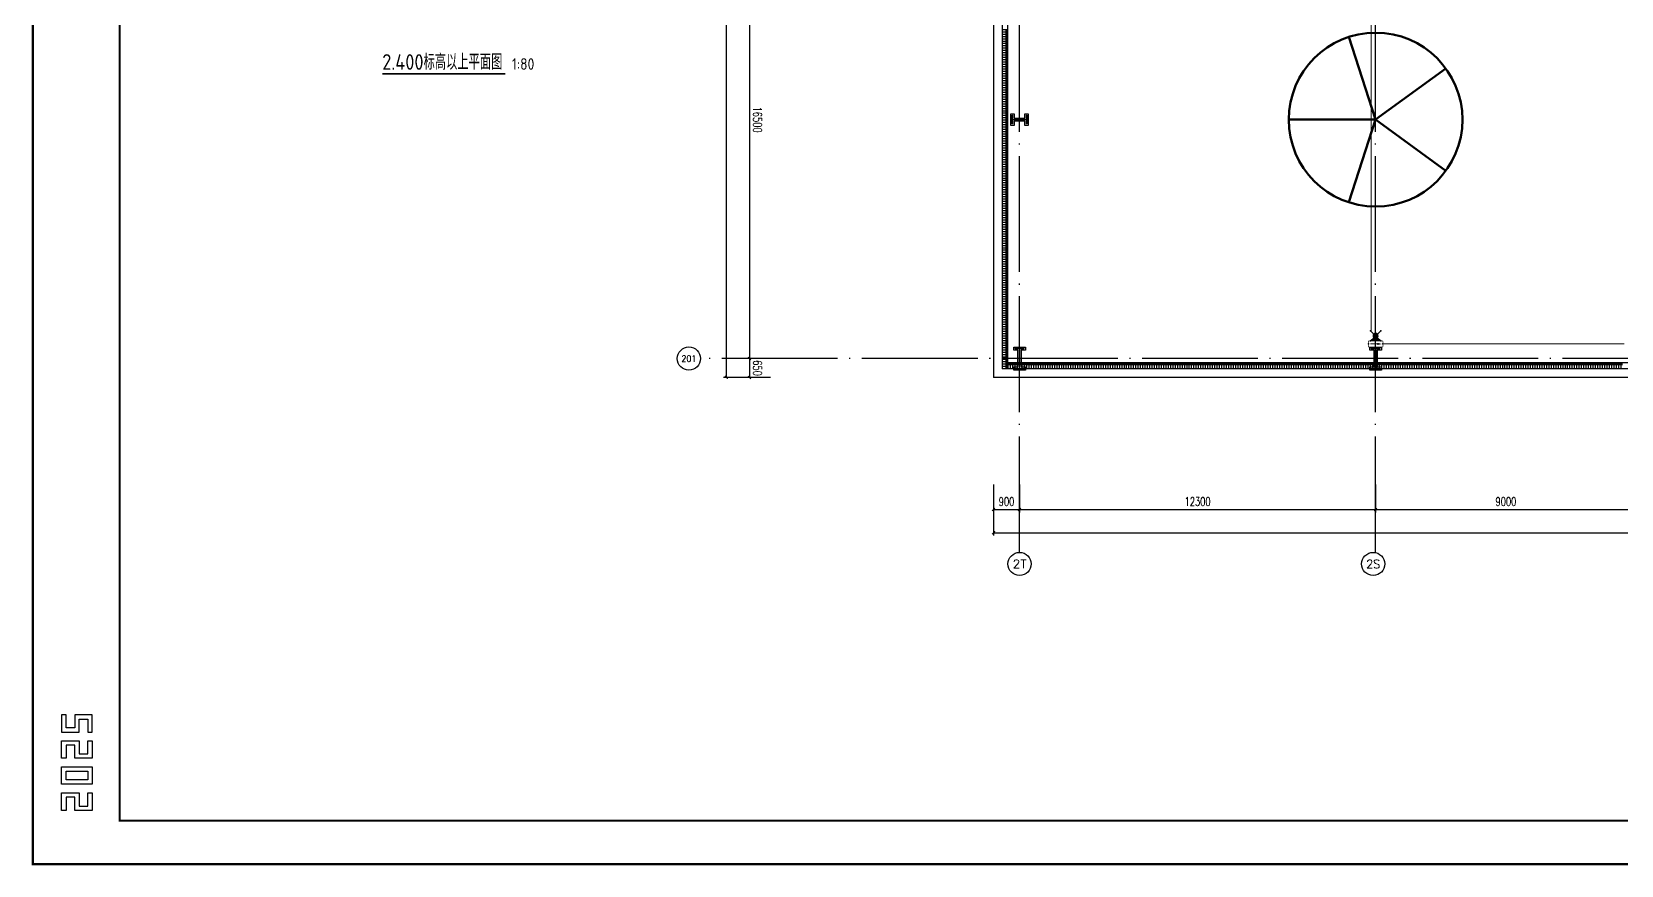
# Model space of a CAD drawing. Extents: x -1396510 to 1250330, y -1892470 to 1623980.
# Drawn here: x 211557 to 266458, y -816618 to -787848 of the extents above; entities that cross this region are included whole.
import ezdxf
from ezdxf.enums import TextEntityAlignment as Align

# ---------------------------------------------------------------- set-up
doc = ezdxf.new("R2010")
doc.units = 0
doc.header["$LTSCALE"] = 1000
doc.header["$MEASUREMENT"] = 0
doc.linetypes.add('DASH', pattern=[0.35, 0.25, -0.1])
doc.linetypes.add('DOTE', pattern=[2.42, 2, -0.2, 0.02, -0.2])
doc.layers.get('Defpoints').update_dxf_attribs({"color": 210})
for name, color, linetype in [('0-cxFrame', 155, 'Continuous'), ('99平面图例外参$0$A-HATCH-2', 251, 'Continuous'), ('A-AXIS-D', 1, 'Continuous'), ('A-AXIS-DOTE', 14, 'DOTE'), ('A-AXIS-DP', 126, 'Continuous'), ('A-HATCH-2', 251, 'Continuous'), ('A-LIN-V', 9, 'Continuous'), ('A-WINDOW', 140, 'Continuous'), ('AS-COLN', 6, 'Continuous'), ('AS-WALL', 40, 'Continuous'), ('EQUIP-应急', 3, 'Continuous'), ('EQUIP-照明', 3, 'Continuous'), ('WIRE-照明', 1, 'Continuous')]:
    doc.layers.add(name, color=color, linetype=linetype)
doc.layers.add('0-cxText', color=131, linetype='Continuous', lineweight=25)
doc.layers.add('A-云线2', color=3, linetype='Continuous', plot=False)
doc.styles.add('_TCH_AXIS', font='COMPLEX', dxfattribs={"bigfont": 'GBCBIG'})
doc.styles.add('_TCH_DIM_T3', font='SIMPLEX', dxfattribs={"width": 0.705882, "bigfont": 'GBCBIG'})
doc.styles.add('_TEL_DIM', font='SIMPLEX', dxfattribs={"width": 0.8, "height": 3.5, "bigfont": 'HZTXT'})
doc.styles.add('cx_tuming', font='simhei.ttf')
doc.styles.add('cx_tuqian1', font='')
doc.styles.get("Standard").update_dxf_attribs({"font": 'gbenor.shx', "bigfont": 'gbcbig.shx'})
doc.styles.add('黑体', font='simhei.ttf', dxfattribs={"height": 12})
doc.styles.get('cx_tuqian1').set_extended_font_data('SimSun')
doc.dimstyles.new('_TCH_ARCH&&100', dxfattribs={"dimtxt": 297.5, "dimasz": 100, "dimexe": 100, "dimexo": 100, "dimgap": 126.25, "dimtad": 1, "dimdec": 0, "dimzin": 0, "dimdsep": 46, "dimtxsty": '_TCH_DIM_T3', "dimblk": 'ARCHTICK', "dimcen": 0.09, "dimclrt": 7, "dimazin": 2, "dimtfac": 1, "dimtdec": 0, "dimtix": 1, "dimtmove": 2, "dimatfit": 3, "dimfxl": 0, "dimtolj": 1, "dimtzin": 0, "dimarcsym": 0})

# ---------------------------------------------------------------- blocks, each defined once
blk = doc.blocks.new('_ArchTick')
at = {"color": 0, "linetype": 'ByBlock', "const_width": 0.4}
blk.add_lwpolyline([(-0.5, -0.5), (0.5, 0.5)], dxfattribs=at)
blk = doc.blocks.new('*D544')
at = {"layer": 'A-AXIS-D', "color": 0, "lineweight": -2, "transparency": 16777216}
for p, q in [((-8606, -82500), (-9428, -82500)), ((-9328, -82500), (-9328, -83150)), ((-8606, -83150), (-9428, -83150))]:
    blk.add_line(p, q, dxfattribs=at)
at = {"layer": 'Defpoints', "color": 0, "transparency": 16777216}
for p in [(-8506, -82500), (-9328, -83150), (-8506, -83150)]:
    blk.add_point(p, dxfattribs=at)
at = {"layer": 'A-AXIS-D', "color": 0, "lineweight": -2, "transparency": 16777216, "xscale": 100, "yscale": 100, "zscale": 100}
for p, rotation in [((-9328, -82500), 90), ((-9328, -83150), 270)]:
    blk.add_blockref('_ArchTick', p, dxfattribs=dict(at, rotation=rotation))
at = {"layer": 'A-AXIS-D', "color": 7, "transparency": 16777216, "insert": (-9053, -82825), "char_height": 297.5, "attachment_point": 5, "rotation": 270, "style": '_TCH_DIM_T3'}
blk.add_mtext('\\A1;650', dxfattribs=at)
blk = doc.blocks.new('*D545')
at = {"layer": 'A-AXIS-D', "color": 0, "lineweight": -2, "transparency": 16777216}
for p, q in [((-8606, -66000), (-9428, -66000)), ((-9328, -66000), (-9328, -82500)), ((-8606, -82500), (-9428, -82500))]:
    blk.add_line(p, q, dxfattribs=at)
at = {"layer": 'Defpoints', "color": 0, "transparency": 16777216}
for p in [(-8506, -66000), (-9328, -82500), (-8506, -82500)]:
    blk.add_point(p, dxfattribs=at)
at = {"layer": 'A-AXIS-D', "color": 0, "lineweight": -2, "transparency": 16777216, "xscale": 100, "yscale": 100, "zscale": 100}
for p, rotation in [((-9328, -66000), 90), ((-9328, -82500), 270)]:
    blk.add_blockref('_ArchTick', p, dxfattribs=dict(at, rotation=rotation))
at = {"layer": 'A-AXIS-D', "color": 7, "transparency": 16777216, "insert": (-9053, -74250), "char_height": 297.5, "attachment_point": 5, "rotation": 270, "style": '_TCH_DIM_T3'}
blk.add_mtext('\\A1;16500', dxfattribs=at)
blk = doc.blocks.new('nt66')
at = {"layer": 'A-HATCH-2', "color": 8}
blk.add_lwpolyline([(-195840, 766870), (-195440, 766870), (-195440, 766758), (-195586, 766758), (-195586, 766182), (-195440, 766182), (-195440, 766070), (-195840, 766070), (-195840, 766182), (-195694, 766182), (-195694, 766758), (-195840, 766758)], close=True, dxfattribs=at)
at = {"layer": 'AS-COLN'}
blk.add_lwpolyline([(-195790, 766820), (-195490, 766820), (-195490, 766808), (-195636, 766808), (-195636, 766132), (-195490, 766132), (-195490, 766120), (-195790, 766120), (-195790, 766132), (-195644, 766132), (-195644, 766808), (-195790, 766808)], close=True, dxfattribs=at)
blk = doc.blocks.new('342343243')
at = {"layer": 'A-AXIS-DP', "color": 5}
blk.add_lwpolyline([(-155704, 832070), (-155404, 832070), (-155404, 832058), (-155550, 832058), (-155550, 831582), (-155404, 831582), (-155404, 831570), (-155704, 831570), (-155704, 831582), (-155558, 831582), (-155558, 832058), (-155704, 832058), (-155704, 832070)], close=True, dxfattribs=at)
at = {"layer": 'A-HATCH-2'}
blk.add_lwpolyline([(-155754, 832120), (-155354, 832120), (-155354, 832008), (-155500, 832008), (-155500, 831632), (-155354, 831632), (-155354, 831520), (-155754, 831520), (-155754, 831632), (-155608, 831632), (-155608, 832008), (-155754, 832008)], close=True, dxfattribs=at)
blk = doc.blocks.new('33333')
for p in [(-89514, -126400), (-77214, -126400)]:
    blk.add_blockref('nt66', p)
at = {"layer": 'A-AXIS-DP', "rotation": 270}
blk.add_blockref('342343243', (-1116974, 492766), dxfattribs=at)
blk = doc.blocks.new('w4324324')
at = {"layer": 'A-HATCH-2', "color": 0, "lineweight": 60}
for q in [(-1694760, 686605), (-1697614, 684532), (-1691907, 684532), (-1696524, 681178), (-1692997, 681178)]:
    blk.add_line((-1694760, 683605), q, dxfattribs=at)
blk.add_circle((-1694760, 683605), 3000, dxfattribs=at)
blk = doc.blocks.new('ner546')
at = {"layer": 'A-LIN-V', "color": 8}
blk.add_blockref('w4324324', (565280, 70256), dxfattribs=at)
blk = doc.blocks.new('*D5746')
at = {"layer": 'A-AXIS-D', "color": 0, "lineweight": -2, "transparency": 16777216}
for p, q in [((-900, -86850), (-900, -87810)), ((0, -86850), (0, -87810)), ((-900, -87710), (0, -87710))]:
    blk.add_line(p, q, dxfattribs=at)
at = {"layer": 'Defpoints', "color": 0, "transparency": 16777216}
for p in [(-900, -86750), (0, -86750), (0, -87710)]:
    blk.add_point(p, dxfattribs=at)
at = {"layer": 'A-AXIS-D', "color": 0, "lineweight": -2, "transparency": 16777216, "xscale": 100, "yscale": 100, "zscale": 100, "rotation": 180}
blk.add_blockref('_ArchTick', (-900, -87710), dxfattribs=at)
at = {"layer": 'A-AXIS-D', "color": 0, "lineweight": -2, "transparency": 16777216, "xscale": 100, "yscale": 100, "zscale": 100}
blk.add_blockref('_ArchTick', (0, -87710), dxfattribs=at)
at = {"layer": 'A-AXIS-D', "color": 7, "transparency": 16777216, "insert": (-450, -87435), "char_height": 297.5, "attachment_point": 5, "style": '_TCH_DIM_T3'}
blk.add_mtext('\\A1;900', dxfattribs=at)
blk = doc.blocks.new('*D5747')
at = {"layer": 'A-AXIS-D', "color": 0, "lineweight": -2, "transparency": 16777216}
for p, q in [((0, -86850), (0, -87810)), ((12300, -86850), (12300, -87810)), ((0, -87710), (12300, -87710))]:
    blk.add_line(p, q, dxfattribs=at)
at = {"layer": 'Defpoints', "color": 0, "transparency": 16777216}
for p in [(0, -86750), (12300, -86750), (12300, -87710)]:
    blk.add_point(p, dxfattribs=at)
at = {"layer": 'A-AXIS-D', "color": 0, "lineweight": -2, "transparency": 16777216, "xscale": 100, "yscale": 100, "zscale": 100, "rotation": 180}
blk.add_blockref('_ArchTick', (0, -87710), dxfattribs=at)
at = {"layer": 'A-AXIS-D', "color": 0, "lineweight": -2, "transparency": 16777216, "xscale": 100, "yscale": 100, "zscale": 100}
blk.add_blockref('_ArchTick', (12300, -87710), dxfattribs=at)
at = {"layer": 'A-AXIS-D', "color": 7, "transparency": 16777216, "insert": (6150, -87435), "char_height": 297.5, "attachment_point": 5, "style": '_TCH_DIM_T3'}
blk.add_mtext('\\A1;12300', dxfattribs=at)
blk = doc.blocks.new('*D5748')
at = {"layer": 'A-AXIS-D', "color": 0, "lineweight": -2, "transparency": 16777216}
for p, q in [((12300, -86850), (12300, -87810)), ((21300, -86850), (21300, -87810)), ((12300, -87710), (21300, -87710))]:
    blk.add_line(p, q, dxfattribs=at)
at = {"layer": 'Defpoints', "color": 0, "transparency": 16777216}
for p in [(12300, -86750), (21300, -86750), (21300, -87710)]:
    blk.add_point(p, dxfattribs=at)
at = {"layer": 'A-AXIS-D', "color": 0, "lineweight": -2, "transparency": 16777216, "xscale": 100, "yscale": 100, "zscale": 100, "rotation": 180}
blk.add_blockref('_ArchTick', (12300, -87710), dxfattribs=at)
at = {"layer": 'A-AXIS-D', "color": 0, "lineweight": -2, "transparency": 16777216, "xscale": 100, "yscale": 100, "zscale": 100}
blk.add_blockref('_ArchTick', (21300, -87710), dxfattribs=at)
at = {"layer": 'A-AXIS-D', "color": 7, "transparency": 16777216, "insert": (16800, -87435), "char_height": 297.5, "attachment_point": 5, "style": '_TCH_DIM_T3'}
blk.add_mtext('\\A1;9000', dxfattribs=at)
blk = doc.blocks.new('*D5765')
at = {"layer": 'A-AXIS-D', "color": 0, "lineweight": -2, "transparency": 16777216}
for p, q in [((-900, -86950), (-900, -88610)), ((157100, -86950), (157100, -88610)), ((-900, -88510), (157100, -88510))]:
    blk.add_line(p, q, dxfattribs=at)
at = {"layer": 'Defpoints', "color": 0, "transparency": 16777216}
for p in [(-900, -86850), (157100, -86850), (157100, -88510)]:
    blk.add_point(p, dxfattribs=at)
at = {"layer": 'A-AXIS-D', "color": 0, "lineweight": -2, "transparency": 16777216, "xscale": 100, "yscale": 100, "zscale": 100, "rotation": 180}
blk.add_blockref('_ArchTick', (-900, -88510), dxfattribs=at)
at = {"layer": 'A-AXIS-D', "color": 0, "lineweight": -2, "transparency": 16777216, "xscale": 100, "yscale": 100, "zscale": 100}
blk.add_blockref('_ArchTick', (157100, -88510), dxfattribs=at)
at = {"layer": 'A-AXIS-D', "color": 7, "transparency": 16777216, "insert": (78100, -88235), "char_height": 297.5, "attachment_point": 5, "style": '_TCH_DIM_T3'}
blk.add_mtext('\\A1;158000', dxfattribs=at)
blk = doc.blocks.new('*D5787')
at = {"layer": 'A-AXIS-D', "color": 0, "lineweight": -2, "transparency": 16777216}
for p, q in [((-8706, 650), (-10228, 650)), ((-10128, 650), (-10128, -83150)), ((-8706, -83150), (-10228, -83150))]:
    blk.add_line(p, q, dxfattribs=at)
at = {"layer": 'Defpoints', "color": 0, "transparency": 16777216}
for p in [(-8606, 650), (-10128, -83150), (-8606, -83150)]:
    blk.add_point(p, dxfattribs=at)
at = {"layer": 'A-AXIS-D', "color": 0, "lineweight": -2, "transparency": 16777216, "xscale": 100, "yscale": 100, "zscale": 100}
for p, rotation in [((-10128, 650), 90), ((-10128, -83150), 270)]:
    blk.add_blockref('_ArchTick', p, dxfattribs=dict(at, rotation=rotation))
at = {"layer": 'A-AXIS-D', "color": 7, "transparency": 16777216, "insert": (-9853, -41250), "char_height": 297.5, "attachment_point": 5, "rotation": 270, "style": '_TCH_DIM_T3'}
blk.add_mtext('\\A1;83800', dxfattribs=at)
blk = doc.blocks.new('99平面图例外参$0$$LinePat$填挖边坡')
at = {"color": 0}
for p, q in [((0, 0), (0, -1500)), ((300, 0), (300, -600))]:
    blk.add_line(p, q, dxfattribs=at)
at = {"layer": 'Defpoints', "color": 0}
blk.add_point((600, 0), dxfattribs=at)
blk = doc.blocks.new('$equip_U$00000208(EQ-138-沈勤辉)')
blk.add_hatch(color=256).paths.add_polyline_path([(0.21, 0.37), (0.5, 0.3), (0.21, 0.23)])
at = {"color": 7, "lineweight": 0}
blk.add_line((-0.5, 0.3), (0.21, 0.3), dxfattribs=at)
at = {"lineweight": 0, "const_width": 0.0571}
blk.add_lwpolyline([(-0.66, 0), (0.66, 0, 0.414214), (0.72, 0.06), (0.72, 0.54, 0.414213), (0.66, 0.6), (-0.66, 0.6, 0.414214), (-0.72, 0.54, 0), (-0.72, 0.06, 0.414245), (-0.66, 0, 18481.445439)], format="xyb", dxfattribs=at)
blk.add_lwpolyline([(0.21, 0.37), (0.5, 0.3), (0.21, 0.23), (0.21, 0.37)], dxfattribs=at)
for p in [(-0.72, 0.3), (0, 0.6), (0, 0), (0.72, 0.3)]:
    blk.add_point(p)
at = {"color": 7, "style": '_TEL_DIM', "flags": 1}
for tag in ['A', 'REMARK']:
    blk.add_attdef(tag, text='', height=0.00002, dxfattribs=at).set_placement((0, 0), align=Align.MIDDLE_CENTER)
blk = doc.blocks.new('$equip$00003158')
h = blk.add_hatch(color=256)
h.dxf.hatch_style = 1
h.paths.add_polyline_path([(0, 0.25, -0.198912), (-0.18, 0.32), (-0.5, 0), (0.5, 0), (0.18, 0.32, -0.198912)])
blk.add_hatch(color=256).paths.add_polyline_path([(0, 0.75, 1), (0, 0.25, 1)])
for p, q in [((-0.5, 1), (-0.18, 0.68)), ((-0.5, 0), (-0.18, 0.32)), ((-0.5, 0), (0.5, 0)), ((0.18, 0.68), (0.5, 1)), ((0.18, 0.32), (0.5, 0))]:
    blk.add_line(p, q)
blk.add_circle((0, 0.5), 0.25)
for p in [(-0.5, 1), (-0.5, 0), (0, 0), (0.5, 1), (0.5, 0)]:
    blk.add_point(p)
at = {"color": 7, "style": '_TEL_DIM', "flags": 1}
for tag in ['A', 'REMARK']:
    blk.add_attdef(tag, text='', height=0.00002, dxfattribs=at).set_placement((0, 0), align=Align.MIDDLE_CENTER)
blk = doc.blocks.new('TK22.A0+1 L(Dragon)')
at = {"layer": '0-cxFrame', "color": 7, "const_width": 0.5}
blk.add_lwpolyline([(0, 0), (-1485, 0), (-1485, 841), (0, 841)], close=True, dxfattribs=at)
at = {"layer": '0-cxFrame', "const_width": 0.5}
blk.add_lwpolyline([(-80, 10), (-1465, 10), (-1465, 831), (-80, 831)], close=True, dxfattribs=at)
at = {"layer": 'Defpoints', "color": 2}
for points in [[(-1477.37, 34.37), (-1478.37, 34.37), (-1478.37, 30.37), (-1474.37, 30.37), (-1474.37, 33.37), (-1472.37, 33.37), (-1472.37, 30.37), (-1471.37, 30.37), (-1471.37, 34.37), (-1475.37, 34.37), (-1475.37, 31.37), (-1477.37, 31.37), (-1477.37, 34.37)], [(-1477.37, 24.37), (-1478.37, 24.37), (-1478.37, 28.37), (-1474.37, 28.37), (-1474.37, 25.37), (-1472.37, 25.37), (-1472.37, 28.37), (-1471.37, 28.37), (-1471.37, 24.37), (-1475.37, 24.37), (-1475.37, 27.37), (-1477.37, 27.37), (-1477.37, 24.37)], [(-1477.37, 12.37), (-1478.37, 12.37), (-1478.37, 16.37), (-1474.37, 16.37), (-1474.37, 13.37), (-1472.37, 13.37), (-1472.37, 16.37), (-1471.37, 16.37), (-1471.37, 12.37), (-1475.37, 12.37), (-1475.37, 15.37), (-1477.37, 15.37), (-1477.37, 12.37)]]:
    blk.add_lwpolyline(points, dxfattribs=at)
for points in [[(-1478.37, 18.37), (-1478.37, 22.37), (-1471.37, 22.37), (-1471.37, 18.37)], [(-1477.37, 19.37), (-1477.37, 21.37), (-1472.37, 21.37), (-1472.37, 19.37)]]:
    blk.add_lwpolyline(points, close=True, dxfattribs=at)
at = {"style": '黑体', "flags": 4}
blk.add_attdef('图幅', text='', height=3.3, dxfattribs=at).set_placement((-40, 3), align=Align.RIGHT)
at = {"layer": '0-cxText', "flags": 4}
for tag, height, style, p in [('建设单位', 3.5, 'cx_tuming', (-45, 240)), ('项目名称', 3.5, 'cx_tuming', (-45, 210)), ('子项名称', 3.5, 'cx_tuming', (-45, 180)), ('工程编号', 3.3, 'cx_tuqian1', (-35, 165)), ('图名1', 3.5, 'cx_tuming', (-45, 87)), ('图名2', 3.5, 'cx_tuming', (-45, 79)), ('图名3', 3.5, 'cx_tuming', (-45, 71)), ('出图日期', 3.3, 'cx_tuqian1', (-39, 60)), ('专业', 3.3, 'cx_tuqian1', (-55, 52)), ('图号', 3.3, 'cx_tuqian1', (-55, 44)), ('版次', 3.3, 'cx_tuqian1', (-20, 44))]:
    blk.add_attdef(tag, text='', height=height, dxfattribs=dict(at, style=style)).set_placement(p, align=Align.MIDDLE)
at = {"layer": 'Defpoints', "color": 6, "flags": 4}
for tag, height, style, p in [('tufu', 3.3, '黑体', (-12, 12)), ('dwfname', 4, 'cx_tuqian1', (-80, 3))]:
    blk.add_attdef(tag, text='', height=height, dxfattribs=dict(at, style=style)).set_placement(p, align=Align.RIGHT)
blk = doc.blocks.new('世赫2#厂房一层0821')
at = {"layer": 'A-AXIS-D'}
for centre in [(-11421.2, -82498.9), (0, -89588.9), (12215.1, -89588.9)]:
    blk.add_circle(centre, 400, dxfattribs=at)
at = {"layer": 'A-AXIS-DOTE', "color": 8, "ltscale": 2}
for p, q in [((0, -89188.9), (0, 6400)), ((12300, -89188.9), (12300, 6300)), ((163114.2, -82500), (-11095.8, -82500))]:
    blk.add_line(p, q, dxfattribs=at)
at = {"layer": 'A-AXIS-DP', "const_width": 56}
blk.add_lwpolyline([(-22012.8, -72665.8), (-17756.4, -72665.8)], dxfattribs=at)
at = {"layer": 'A-LIN-V'}
for p, q in [((-400, -82650), (-400, -65615.8)), ((21246, -82650), (-400, -82650))]:
    blk.add_line(p, q, dxfattribs=at)
at = {"layer": 'AS-WALL'}
for p, q in [((-900, -68000), (-900, -83150)), ((-600, -68000), (-600, -82850)), ((23300, -82850), (-600, -82850)), ((23300, -83150), (-900, -83150))]:
    blk.add_line(p, q, dxfattribs=at)
at = {"layer": '99平面图例外参$0$A-HATCH-2', "color": 203, "yscale": 0.1333333333333333, "zscale": 0.1333333333333333}
for p, xscale, rotation in [((-400, -71146.8), 0.1335983163058314, 270.0000000008098), ((-400, -71226.9), 0.1335983163058314, 270.0000000008098), ((-400, -71307.1), 0.1335983163058314, 270.0000000008098), ((-400, -71387.3), 0.1335983163058314, 270.0000000008098), ((-400, -71467.4), 0.1335983163058314, 270.0000000008098), ((-400, -71547.6), 0.1335983163058314, 270.0000000008098), ((-400, -71627.7), 0.1335983163058314, 270.0000000008098), ((-400, -71707.9), 0.1335983163058314, 270.0000000008098), ((-400, -71788.1), 0.1335983163058314, 270.0000000008098), ((-400, -71868.2), 0.1335983163058314, 270.0000000008098), ((-400, -71948.4), 0.1335983163058314, 270.0000000008098), ((-400, -72028.5), 0.1335983163058314, 270.0000000008098), ((-400, -72108.7), 0.1335983163058314, 270.0000000008098), ((-400, -72188.9), 0.1335983163058314, 270.0000000008098), ((-400, -72269), 0.1335983163058314, 270.0000000008098), ((-400, -72349.2), 0.1335983163058314, 270.0000000008098), ((-400, -72429.3), 0.1335983163058314, 270.0000000008098), ((-400, -72509.5), 0.1335983163058314, 270.0000000008098), ((-400, -72589.6), 0.1335983163058314, 270.0000000008098), ((-400, -72669.8), 0.1335983163058314, 270.0000000008098), ((-400, -72750), 0.1335983163058314, 270.0000000008098), ((-400, -72830.1), 0.1335983163058314, 270.0000000008098), ((-400, -72910.3), 0.1335983163058314, 270.0000000008098), ((-400, -72990.4), 0.1335983163058314, 270.0000000008098), ((-400, -73070.6), 0.1335983163058314, 270.0000000008098), ((-400, -73150.8), 0.1335983163058314, 270.0000000008098), ((-400, -73230.9), 0.1335983163058314, 270.0000000008098), ((-400, -73311.1), 0.1335983163058314, 270.0000000008098), ((-400, -73391.2), 0.1335983163058314, 270.0000000008098), ((-400, -73471.4), 0.1335983163058314, 270.0000000008098), ((-400, -73551.6), 0.1335983163058314, 270.0000000008098), ((-400, -73631.7), 0.1335983163058314, 270.0000000008098), ((-400, -73711.9), 0.1335983163058314, 270.0000000008098), ((-400, -73792), 0.1335983163058314, 270.0000000008098), ((-400, -73872.2), 0.1335983163058314, 270.0000000008098), ((-400, -73952.4), 0.1335983163058314, 270.0000000008098), ((-400, -74032.5), 0.1335983163058314, 270.0000000008098), ((-400, -74112.7), 0.1335983163058314, 270.0000000008098), ((-400, -74192.8), 0.1335983163058314, 270.0000000008098), ((-400, -74273), 0.1335983163058314, 270.0000000008098), ((-400, -74353.1), 0.1335983163058314, 270.0000000008098), ((-400, -74433.3), 0.1335983163058314, 270.0000000008098), ((-400, -74513.5), 0.1335983163058314, 270.0000000008098), ((-400, -74593.6), 0.1335983163058314, 270.0000000008098), ((-400, -74673.8), 0.1335983163058314, 270.0000000008098), ((-400, -74753.9), 0.1335983163058314, 270.0000000008098), ((-400, -74834.1), 0.1335983163058314, 270.0000000008098), ((-400, -74914.3), 0.1335983163058314, 270.0000000008098), ((-400, -74994.4), 0.1335983163058314, 270.0000000008098), ((-400, -75074.6), 0.1335983163058314, 270.0000000008098), ((-400, -75154.7), 0.1335983163058314, 270.0000000008098), ((-400, -75234.9), 0.1335983163058314, 270.0000000008098), ((-400, -75315.1), 0.1335983163058314, 270.0000000008098), ((-400, -75395.2), 0.1335983163058314, 270.0000000008098), ((-400, -75475.4), 0.1335983163058314, 270.0000000008098), ((-400, -75555.5), 0.1335983163058314, 270.0000000008098), ((-400, -75635.7), 0.1335983163058314, 270.0000000008098), ((-400, -75715.8), 0.1335983163058314, 270.0000000008098), ((-400, -75796), 0.1335983163058314, 270.0000000008098), ((-400, -75876.2), 0.1335983163058314, 270.0000000008098), ((-400, -75956.3), 0.1335983163058314, 270.0000000008098), ((-400, -76036.5), 0.1335983163058314, 270.0000000008098), ((-400, -76116.6), 0.1335983163058314, 270.0000000008098), ((-400, -76196.8), 0.1335983163058314, 270.0000000008098), ((-400, -76277), 0.1335983163058314, 270.0000000008098), ((-400, -76357.1), 0.1335983163058314, 270.0000000008098), ((-400, -76437.3), 0.1335983163058314, 270.0000000008098), ((-400, -76517.4), 0.1335983163058314, 270.0000000008098), ((-400, -76597.6), 0.1335983163058314, 270.0000000008098), ((-400, -76677.8), 0.1335983163058314, 270.0000000008098), ((-400, -76757.9), 0.1335983163058314, 270.0000000008098), ((-400, -76838.1), 0.1335983163058314, 270.0000000008098), ((-400, -76918.2), 0.1335983163058314, 270.0000000008098), ((-400, -76998.4), 0.1335983163058314, 270.0000000008098), ((-400, -77078.6), 0.1335983163058314, 270.0000000008098), ((-400, -77158.7), 0.1335983163058314, 270.0000000008098), ((-400, -77238.9), 0.1335983163058314, 270.0000000008098), ((-400, -77319), 0.1335983163058314, 270.0000000008098), ((-400, -77399.2), 0.1335983163058314, 270.0000000008098), ((-400, -77479.3), 0.1335983163058314, 270.0000000008098), ((-400, -77559.5), 0.1335983163058314, 270.0000000008098), ((-400, -77639.7), 0.1335983163058314, 270.0000000008098), ((-400, -77719.8), 0.1335983163058314, 270.0000000008098), ((-400, -77800), 0.1335983163058314, 270.0000000008098), ((-400, -77880.1), 0.1335983163058314, 270.0000000008098), ((-400, -77960.3), 0.1335983163058314, 270.0000000008098), ((-400, -78040.5), 0.1335983163058314, 270.0000000008098), ((-400, -78120.6), 0.1335983163058314, 270.0000000008098), ((-400, -78200.8), 0.1335983163058314, 270.0000000008098), ((-400, -78280.9), 0.1335983163058314, 270.0000000008098), ((-400, -78361.1), 0.1335983163058314, 270.0000000008098), ((-400, -78441.3), 0.1335983163058314, 270.0000000008098), ((-400, -78521.4), 0.1335983163058314, 270.0000000008098), ((-400, -78601.6), 0.1335983163058314, 270.0000000008098), ((-400, -78681.7), 0.1335983163058314, 270.0000000008098), ((-400, -78761.9), 0.1335983163058314, 270.0000000008098), ((-400, -78842.1), 0.1335983163058314, 270.0000000008098), ((-400, -78922.2), 0.1335983163058314, 270.0000000008098), ((-400, -79002.4), 0.1335983163058314, 270.0000000008098), ((-400, -79082.5), 0.1335983163058314, 270.0000000008098), ((-400, -79162.7), 0.1335983163058314, 270.0000000008098), ((-400, -79242.8), 0.1335983163058314, 270.0000000008098), ((-400, -79323), 0.1335983163058314, 270.0000000008098), ((-400, -79403.2), 0.1335983163058314, 270.0000000008098), ((-400, -79483.3), 0.1335983163058314, 270.0000000008098), ((-400, -79563.5), 0.1335983163058314, 270.0000000008098), ((-400, -79643.6), 0.1335983163058314, 270.0000000008098), ((-400, -79723.8), 0.1335983163058314, 270.0000000008098), ((-400, -79804), 0.1335983163058314, 270.0000000008098), ((-400, -79884.1), 0.1335983163058314, 270.0000000008098), ((-400, -79964.3), 0.1335983163058314, 270.0000000008098), ((-400, -80044.4), 0.1335983163058314, 270.0000000008098), ((-400, -80124.6), 0.1335983163058314, 270.0000000008098), ((-400, -80204.8), 0.1335983163058314, 270.0000000008098), ((-400, -80284.9), 0.1335983163058314, 270.0000000008098), ((-400, -80365.1), 0.1335983163058314, 270.0000000008098), ((-400, -80445.2), 0.1335983163058314, 270.0000000008098), ((-400, -80525.4), 0.1335983163058314, 270.0000000008098), ((-400, -80605.5), 0.1335983163058314, 270.0000000008098), ((-400, -80685.7), 0.1335983163058314, 270.0000000008098), ((-400, -80765.9), 0.1335983163058314, 270.0000000008098), ((-400, -80846), 0.1335983163058314, 270.0000000008098), ((-400, -80926.2), 0.1335983163058314, 270.0000000008098), ((-400, -81006.3), 0.1335983163058314, 270.0000000008098), ((-400, -81086.5), 0.1335983163058314, 270.0000000008098), ((-400, -81166.7), 0.1335983163058314, 270.0000000008098), ((-400, -81246.8), 0.1335983163058314, 270.0000000008098), ((-400, -81327), 0.1335983163058314, 270.0000000008098), ((-400, -81407.1), 0.1335983163058314, 270.0000000008098), ((-400, -81487.3), 0.1335983163058314, 270.0000000008098), ((-400, -81567.5), 0.1335983163058314, 270.0000000008098), ((-400, -81647.6), 0.1335983163058314, 270.0000000008098), ((-400, -81727.8), 0.1335983163058314, 270.0000000008098), ((-400, -81807.9), 0.1335983163058314, 270.0000000008098), ((-400, -81888.1), 0.1335983163058314, 270.0000000008098), ((-400, -81968.3), 0.1335983163058314, 270.0000000008098), ((-400, -82048.4), 0.1335983163058314, 270.0000000008098), ((-400, -82128.6), 0.1335983163058314, 270.0000000008098), ((-400, -82208.7), 0.1335983163058314, 270.0000000008098), ((-400, -82288.9), 0.1335983163058314, 270.0000000008098), ((-400, -82369), 0.1335983163058314, 270.0000000008098), ((-400, -82449.2), 0.1335983163058314, 270.0000000008098), ((-400, -82529.4), 0.1335983163058314, 270.0000000008098), ((-400, -82609.5), 0.1335983163058314, 270.0000000008098), ((-400, -82689.7), 0.1335983163058314, 270.0000000008098), ((-400, -82769.8), 0.1335983163058314, 270.0000000008098), ((-400, -82650), 0.1336172830128488, 8.843761484292967e-11), ((-319.8, -82650), 0.1336172830128488, 8.843761484292967e-11), ((-239.7, -82650), 0.1336172830128488, 8.843761484292967e-11), ((-159.5, -82650), 0.1336172830128488, 8.843761484292967e-11), ((-79.3, -82650), 0.1336172830128488, 8.843761484292967e-11), ((0.9, -82650), 0.1336172830128488, 8.843761484292967e-11), ((81, -82650), 0.1336172830128488, 8.843761484292967e-11), ((161.2, -82650), 0.1336172830128488, 8.843761484292967e-11), ((241.4, -82650), 0.1336172830128488, 8.843761484292967e-11), ((321.5, -82650), 0.1336172830128488, 8.843761484292967e-11), ((401.7, -82650), 0.1336172830128488, 8.843761484292967e-11), ((481.9, -82650), 0.1336172830128488, 8.843761484292967e-11), ((562, -82650), 0.1336172830128488, 8.843761484292967e-11), ((642.2, -82650), 0.1336172830128488, 8.843761484292967e-11), ((722.4, -82650), 0.1336172830128488, 8.843761484292967e-11), ((802.6, -82650), 0.1336172830128488, 8.843761484292967e-11), ((882.7, -82650), 0.1336172830128488, 8.843761484292967e-11), ((962.9, -82650), 0.1336172830128488, 8.843761484292967e-11), ((1043.1, -82650), 0.1336172830128488, 8.843761484292967e-11), ((1123.2, -82650), 0.1336172830128488, 8.843761484292967e-11), ((1203.4, -82650), 0.1336172830128488, 8.843761484292967e-11), ((1283.6, -82650), 0.1336172830128488, 8.843761484292967e-11), ((1363.7, -82650), 0.1336172830128488, 8.843761484292967e-11), ((1443.9, -82650), 0.1336172830128488, 8.843761484292967e-11), ((1524.1, -82650), 0.1336172830128488, 8.843761484292967e-11), ((1604.3, -82650), 0.1336172830128488, 8.843761484292967e-11), ((1684.4, -82650), 0.1336172830128488, 8.843761484292967e-11), ((1764.6, -82650), 0.1336172830128488, 8.843761484292967e-11), ((1844.8, -82650), 0.1336172830128488, 8.843761484292967e-11), ((1924.9, -82650), 0.1336172830128488, 8.843761484292967e-11), ((2005.1, -82650), 0.1336172830128488, 8.843761484292967e-11), ((2085.3, -82650), 0.1336172830128488, 8.843761484292967e-11), ((2165.5, -82650), 0.1336172830128488, 8.843761484292967e-11), ((2245.6, -82650), 0.1336172830128488, 8.843761484292967e-11), ((2325.8, -82650), 0.1336172830128488, 8.843761484292967e-11), ((2406, -82650), 0.1336172830128488, 8.843761484292967e-11), ((2486.1, -82650), 0.1336172830128488, 8.843761484292967e-11), ((2566.3, -82650), 0.1336172830128488, 8.843761484292967e-11), ((2646.5, -82650), 0.1336172830128488, 8.843761484292967e-11), ((2726.6, -82650), 0.1336172830128488, 8.843761484292967e-11), ((2806.8, -82650), 0.1336172830128488, 8.843761484292967e-11), ((2887, -82650), 0.1336172830128488, 8.843761484292967e-11), ((2967.2, -82650), 0.1336172830128488, 8.843761484292967e-11), ((3047.3, -82650), 0.1336172830128488, 8.843761484292967e-11), ((3127.5, -82650), 0.1336172830128488, 8.843761484292967e-11), ((3207.7, -82650), 0.1336172830128488, 8.843761484292967e-11), ((3287.8, -82650), 0.1336172830128488, 8.843761484292967e-11), ((3368, -82650), 0.1336172830128488, 8.843761484292967e-11), ((3448.2, -82650), 0.1336172830128488, 8.843761484292967e-11), ((3528.3, -82650), 0.1336172830128488, 8.843761484292967e-11), ((3608.5, -82650), 0.1336172830128488, 8.843761484292967e-11), ((3688.7, -82650), 0.1336172830128488, 8.843761484292967e-11), ((3768.9, -82650), 0.1336172830128488, 8.843761484292967e-11), ((3849, -82650), 0.1336172830128488, 8.843761484292967e-11), ((3929.2, -82650), 0.1336172830128488, 8.843761484292967e-11), ((4009.4, -82650), 0.1336172830128488, 8.843761484292967e-11), ((4089.5, -82650), 0.1336172830128488, 8.843761484292967e-11), ((4169.7, -82650), 0.1336172830128488, 8.843761484292967e-11), ((4249.9, -82650), 0.1336172830128488, 8.843761484292967e-11), ((4330.1, -82650), 0.1336172830128488, 8.843761484292967e-11), ((4410.2, -82650), 0.1336172830128488, 8.843761484292967e-11), ((4490.4, -82650), 0.1336172830128488, 8.843761484292967e-11), ((4570.6, -82650), 0.1336172830128488, 8.843761484292967e-11), ((4650.7, -82650), 0.1336172830128488, 8.843761484292967e-11), ((4730.9, -82650), 0.1336172830128488, 8.843761484292967e-11), ((4811.1, -82650), 0.1336172830128488, 8.843761484292967e-11), ((4891.2, -82650), 0.1336172830128488, 8.843761484292967e-11), ((4971.4, -82650), 0.1336172830128488, 8.843761484292967e-11), ((5051.6, -82650), 0.1336172830128488, 8.843761484292967e-11), ((5131.8, -82650), 0.1336172830128488, 8.843761484292967e-11), ((5211.9, -82650), 0.1336172830128488, 8.843761484292967e-11), ((5292.1, -82650), 0.1336172830128488, 8.843761484292967e-11), ((5372.3, -82650), 0.1336172830128488, 8.843761484292967e-11), ((5452.4, -82650), 0.1336172830128488, 8.843761484292967e-11), ((5532.6, -82650), 0.1336172830128488, 8.843761484292967e-11), ((5612.8, -82650), 0.1336172830128488, 8.843761484292967e-11), ((5692.9, -82650), 0.1336172830128488, 8.843761484292967e-11), ((5773.1, -82650), 0.1336172830128488, 8.843761484292967e-11), ((5853.3, -82650), 0.1336172830128488, 8.843761484292967e-11), ((5933.5, -82650), 0.1336172830128488, 8.843761484292967e-11), ((6013.6, -82650), 0.1336172830128488, 8.843761484292967e-11), ((6093.8, -82650), 0.1336172830128488, 8.843761484292967e-11), ((6174, -82650), 0.1336172830128488, 8.843761484292967e-11), ((6254.1, -82650), 0.1336172830128488, 8.843761484292967e-11), ((6334.3, -82650), 0.1336172830128488, 8.843761484292967e-11), ((6414.5, -82650), 0.1336172830128488, 8.843761484292967e-11), ((6494.7, -82650), 0.1336172830128488, 8.843761484292967e-11), ((6574.8, -82650), 0.1336172830128488, 8.843761484292967e-11), ((6655, -82650), 0.1336172830128488, 8.843761484292967e-11), ((6735.2, -82650), 0.1336172830128488, 8.843761484292967e-11), ((6815.3, -82650), 0.1336172830128488, 8.843761484292967e-11), ((6895.5, -82650), 0.1336172830128488, 8.843761484292967e-11), ((6975.7, -82650), 0.1336172830128488, 8.843761484292967e-11), ((7055.8, -82650), 0.1336172830128488, 8.843761484292967e-11), ((7136, -82650), 0.1336172830128488, 8.843761484292967e-11), ((7216.2, -82650), 0.1336172830128488, 8.843761484292967e-11), ((7296.4, -82650), 0.1336172830128488, 8.843761484292967e-11), ((7376.5, -82650), 0.1336172830128488, 8.843761484292967e-11), ((7456.7, -82650), 0.1336172830128488, 8.843761484292967e-11), ((7536.9, -82650), 0.1336172830128488, 8.843761484292967e-11), ((7617, -82650), 0.1336172830128488, 8.843761484292967e-11), ((7697.2, -82650), 0.1336172830128488, 8.843761484292967e-11), ((7777.4, -82650), 0.1336172830128488, 8.843761484292967e-11), ((7857.5, -82650), 0.1336172830128488, 8.843761484292967e-11), ((7937.7, -82650), 0.1336172830128488, 8.843761484292967e-11), ((8017.9, -82650), 0.1336172830128488, 8.843761484292967e-11), ((8098.1, -82650), 0.1336172830128488, 8.843761484292967e-11), ((8178.2, -82650), 0.1336172830128488, 8.843761484292967e-11), ((8258.4, -82650), 0.1336172830128488, 8.843761484292967e-11), ((8338.6, -82650), 0.1336172830128488, 8.843761484292967e-11), ((8418.7, -82650), 0.1336172830128488, 8.843761484292967e-11), ((8498.9, -82650), 0.1336172830128488, 8.843761484292967e-11), ((8579.1, -82650), 0.1336172830128488, 8.843761484292967e-11), ((8659.3, -82650), 0.1336172830128488, 8.843761484292967e-11), ((8739.4, -82650), 0.1336172830128488, 8.843761484292967e-11), ((8819.6, -82650), 0.1336172830128488, 8.843761484292967e-11), ((8899.8, -82650), 0.1336172830128488, 8.843761484292967e-11), ((8979.9, -82650), 0.1336172830128488, 8.843761484292967e-11), ((9060.1, -82650), 0.1336172830128488, 8.843761484292967e-11), ((9140.3, -82650), 0.1336172830128488, 8.843761484292967e-11), ((9220.4, -82650), 0.1336172830128488, 8.843761484292967e-11), ((9300.6, -82650), 0.1336172830128488, 8.843761484292967e-11), ((9380.8, -82650), 0.1336172830128488, 8.843761484292967e-11), ((9461, -82650), 0.1336172830128488, 8.843761484292967e-11), ((9541.1, -82650), 0.1336172830128488, 8.843761484292967e-11), ((9621.3, -82650), 0.1336172830128488, 8.843761484292967e-11), ((9701.5, -82650), 0.1336172830128488, 8.843761484292967e-11), ((9781.6, -82650), 0.1336172830128488, 8.843761484292967e-11), ((9861.8, -82650), 0.1336172830128488, 8.843761484292967e-11), ((9942, -82650), 0.1336172830128488, 8.843761484292967e-11), ((10022.1, -82650), 0.1336172830128488, 8.843761484292967e-11), ((10102.3, -82650), 0.1336172830128488, 8.843761484292967e-11), ((10182.5, -82650), 0.1336172830128488, 8.843761484292967e-11), ((10262.7, -82650), 0.1336172830128488, 8.843761484292967e-11), ((10342.8, -82650), 0.1336172830128488, 8.843761484292967e-11), ((10423, -82650), 0.1336172830128488, 8.843761484292967e-11), ((10503.2, -82650), 0.1336172830128488, 8.843761484292967e-11), ((10583.3, -82650), 0.1336172830128488, 8.843761484292967e-11), ((10663.5, -82650), 0.1336172830128488, 8.843761484292967e-11), ((10743.7, -82650), 0.1336172830128488, 8.843761484292967e-11), ((10823.9, -82650), 0.1336172830128488, 8.843761484292967e-11), ((10904, -82650), 0.1336172830128488, 8.843761484292967e-11), ((10984.2, -82650), 0.1336172830128488, 8.843761484292967e-11), ((11064.4, -82650), 0.1336172830128488, 8.843761484292967e-11), ((11144.5, -82650), 0.1336172830128488, 8.843761484292967e-11), ((11224.7, -82650), 0.1336172830128488, 8.843761484292967e-11), ((11304.9, -82650), 0.1336172830128488, 8.843761484292967e-11), ((11385, -82650), 0.1336172830128488, 8.843761484292967e-11), ((11465.2, -82650), 0.1336172830128488, 8.843761484292967e-11), ((11545.4, -82650), 0.1336172830128488, 8.843761484292967e-11), ((11625.6, -82650), 0.1336172830128488, 8.843761484292967e-11), ((11705.7, -82650), 0.1336172830128488, 8.843761484292967e-11), ((11785.9, -82650), 0.1336172830128488, 8.843761484292967e-11), ((11866.1, -82650), 0.1336172830128488, 8.843761484292967e-11), ((11946.2, -82650), 0.1336172830128488, 8.843761484292967e-11), ((12026.4, -82650), 0.1336172830128488, 8.843761484292967e-11), ((12106.6, -82650), 0.1336172830128488, 8.843761484292967e-11), ((12186.7, -82650), 0.1336172830128488, 8.843761484292967e-11), ((12266.9, -82650), 0.1336172830128488, 8.843761484292967e-11), ((12347.1, -82650), 0.1336172830128488, 8.843761484292967e-11), ((12427.3, -82650), 0.1336172830128488, 8.843761484292967e-11), ((12507.4, -82650), 0.1336172830128488, 8.843761484292967e-11), ((12587.6, -82650), 0.1336172830128488, 8.843761484292967e-11), ((12667.8, -82650), 0.1336172830128488, 8.843761484292967e-11), ((12747.9, -82650), 0.1336172830128488, 8.843761484292967e-11), ((12828.1, -82650), 0.1336172830128488, 8.843761484292967e-11), ((12908.3, -82650), 0.1336172830128488, 8.843761484292967e-11), ((12988.5, -82650), 0.1336172830128488, 8.843761484292967e-11), ((13068.6, -82650), 0.1336172830128488, 8.843761484292967e-11), ((13148.8, -82650), 0.1336172830128488, 8.843761484292967e-11), ((13229, -82650), 0.1336172830128488, 8.843761484292967e-11), ((13309.1, -82650), 0.1336172830128488, 8.843761484292967e-11), ((13389.3, -82650), 0.1336172830128488, 8.843761484292967e-11), ((13469.5, -82650), 0.1336172830128488, 8.843761484292967e-11), ((13549.6, -82650), 0.1336172830128488, 8.843761484292967e-11), ((13629.8, -82650), 0.1336172830128488, 8.843761484292967e-11), ((13710, -82650), 0.1336172830128488, 8.843761484292967e-11), ((13790.2, -82650), 0.1336172830128488, 8.843761484292967e-11), ((13870.3, -82650), 0.1336172830128488, 8.843761484292967e-11), ((13950.5, -82650), 0.1336172830128488, 8.843761484292967e-11), ((14030.7, -82650), 0.1336172830128488, 8.843761484292967e-11), ((14110.8, -82650), 0.1336172830128488, 8.843761484292967e-11), ((14191, -82650), 0.1336172830128488, 8.843761484292967e-11), ((14271.2, -82650), 0.1336172830128488, 8.843761484292967e-11), ((14351.3, -82650), 0.1336172830128488, 8.843761484292967e-11), ((14431.5, -82650), 0.1336172830128488, 8.843761484292967e-11), ((14511.7, -82650), 0.1336172830128488, 8.843761484292967e-11), ((14591.9, -82650), 0.1336172830128488, 8.843761484292967e-11), ((14672, -82650), 0.1336172830128488, 8.843761484292967e-11), ((14752.2, -82650), 0.1336172830128488, 8.843761484292967e-11), ((14832.4, -82650), 0.1336172830128488, 8.843761484292967e-11), ((14912.5, -82650), 0.1336172830128488, 8.843761484292967e-11), ((14992.7, -82650), 0.1336172830128488, 8.843761484292967e-11), ((15072.9, -82650), 0.1336172830128488, 8.843761484292967e-11), ((15153.1, -82650), 0.1336172830128488, 8.843761484292967e-11), ((15233.2, -82650), 0.1336172830128488, 8.843761484292967e-11), ((15313.4, -82650), 0.1336172830128488, 8.843761484292967e-11), ((15393.6, -82650), 0.1336172830128488, 8.843761484292967e-11), ((15473.7, -82650), 0.1336172830128488, 8.843761484292967e-11), ((15553.9, -82650), 0.1336172830128488, 8.843761484292967e-11), ((15634.1, -82650), 0.1336172830128488, 8.843761484292967e-11), ((15714.2, -82650), 0.1336172830128488, 8.843761484292967e-11), ((15794.4, -82650), 0.1336172830128488, 8.843761484292967e-11), ((15874.6, -82650), 0.1336172830128488, 8.843761484292967e-11), ((15954.8, -82650), 0.1336172830128488, 8.843761484292967e-11), ((16034.9, -82650), 0.1336172830128488, 8.843761484292967e-11), ((16115.1, -82650), 0.1336172830128488, 8.843761484292967e-11), ((16195.3, -82650), 0.1336172830128488, 8.843761484292967e-11), ((16275.4, -82650), 0.1336172830128488, 8.843761484292967e-11), ((16355.6, -82650), 0.1336172830128488, 8.843761484292967e-11), ((16435.8, -82650), 0.1336172830128488, 8.843761484292967e-11), ((16515.9, -82650), 0.1336172830128488, 8.843761484292967e-11), ((16596.1, -82650), 0.1336172830128488, 8.843761484292967e-11), ((16676.3, -82650), 0.1336172830128488, 8.843761484292967e-11), ((16756.5, -82650), 0.1336172830128488, 8.843761484292967e-11), ((16836.6, -82650), 0.1336172830128488, 8.843761484292967e-11), ((16916.8, -82650), 0.1336172830128488, 8.843761484292967e-11), ((16997, -82650), 0.1336172830128488, 8.843761484292967e-11), ((17077.1, -82650), 0.1336172830128488, 8.843761484292967e-11), ((17157.3, -82650), 0.1336172830128488, 8.843761484292967e-11), ((17237.5, -82650), 0.1336172830128488, 8.843761484292967e-11), ((17317.7, -82650), 0.1336172830128488, 8.843761484292967e-11), ((17397.8, -82650), 0.1336172830128488, 8.843761484292967e-11), ((17478, -82650), 0.1336172830128488, 8.843761484292967e-11), ((17558.2, -82650), 0.1336172830128488, 8.843761484292967e-11), ((17638.3, -82650), 0.1336172830128488, 8.843761484292967e-11), ((17718.5, -82650), 0.1336172830128488, 8.843761484292967e-11), ((17798.7, -82650), 0.1336172830128488, 8.843761484292967e-11), ((17878.8, -82650), 0.1336172830128488, 8.843761484292967e-11), ((17959, -82650), 0.1336172830128488, 8.843761484292967e-11), ((18039.2, -82650), 0.1336172830128488, 8.843761484292967e-11), ((18119.4, -82650), 0.1336172830128488, 8.843761484292967e-11), ((18199.5, -82650), 0.1336172830128488, 8.843761484292967e-11), ((18279.7, -82650), 0.1336172830128488, 8.843761484292967e-11), ((18359.9, -82650), 0.1336172830128488, 8.843761484292967e-11), ((18440, -82650), 0.1336172830128488, 8.843761484292967e-11), ((18520.2, -82650), 0.1336172830128488, 8.843761484292967e-11), ((18600.4, -82650), 0.1336172830128488, 8.843761484292967e-11), ((18680.5, -82650), 0.1336172830128488, 8.843761484292967e-11), ((18760.7, -82650), 0.1336172830128488, 8.843761484292967e-11), ((18840.9, -82650), 0.1336172830128488, 8.843761484292967e-11), ((18921.1, -82650), 0.1336172830128488, 8.843761484292967e-11), ((19001.2, -82650), 0.1336172830128488, 8.843761484292967e-11), ((19081.4, -82650), 0.1336172830128488, 8.843761484292967e-11), ((19161.6, -82650), 0.1336172830128488, 8.843761484292967e-11), ((19241.7, -82650), 0.1336172830128488, 8.843761484292967e-11), ((19321.9, -82650), 0.1336172830128488, 8.843761484292967e-11), ((19402.1, -82650), 0.1336172830128488, 8.843761484292967e-11), ((19482.3, -82650), 0.1336172830128488, 8.843761484292967e-11), ((19562.4, -82650), 0.1336172830128488, 8.843761484292967e-11), ((19642.6, -82650), 0.1336172830128488, 8.843761484292967e-11), ((19722.8, -82650), 0.1336172830128488, 8.843761484292967e-11), ((19802.9, -82650), 0.1336172830128488, 8.843761484292967e-11), ((19883.1, -82650), 0.1336172830128488, 8.843761484292967e-11), ((19963.3, -82650), 0.1336172830128488, 8.843761484292967e-11), ((20043.4, -82650), 0.1336172830128488, 8.843761484292967e-11), ((20123.6, -82650), 0.1336172830128488, 8.843761484292967e-11), ((20203.8, -82650), 0.1336172830128488, 8.843761484292967e-11), ((20284, -82650), 0.1336172830128488, 8.843761484292967e-11), ((20364.1, -82650), 0.1336172830128488, 8.843761484292967e-11), ((20444.3, -82650), 0.1336172830128488, 8.843761484292967e-11), ((20524.5, -82650), 0.1336172830128488, 8.843761484292967e-11), ((20604.6, -82650), 0.1336172830128488, 8.843761484292967e-11), ((20684.8, -82650), 0.1336172830128488, 8.843761484292967e-11), ((20765, -82650), 0.1336172830128488, 8.843761484292967e-11)]:
    blk.add_blockref('99平面图例外参$0$$LinePat$填挖边坡', p, dxfattribs=dict(at, xscale=xscale, rotation=rotation))
at = {"layer": 'A-LIN-V', "color": 8, "rotation": 90.00000000000001}
blk.add_blockref('ner546', (766160.7, 1055230), dxfattribs=at)
at = {"layer": 'A-WINDOW'}
blk.add_blockref('33333', (285154.2, -722570), dxfattribs=at)
at = {"layer": 'A-AXIS-D', "color": 7, "style": '_TCH_AXIS'}
for s, height, p, p2 in [('201', 220.59, (-11678.6, -82609.2), (-11163.8, -82609.2)), ('2T', 288.12, (-240.1, -89732.9), (240.1, -89732.9)), ('2S', 294.28, (11976.9, -89736), (12453.3, -89736))]:
    blk.add_text(s, height=height, dxfattribs=at).set_placement(p, p2, align=Align.FIT)
at = {"layer": 'A-AXIS-DP', "color": 7}
for s, height, p in [('2.400标高以上平面图', 540.142, (-22012.8, -72530)), ('1:80', 400, (-17532.4, -72530))]:
    blk.add_text(s, height=height, dxfattribs=at).set_placement(p)
at = {"layer": 'A-AXIS-D'}
dim = blk.add_linear_dim(base=(-10128.4, -83150), p1=(-8606.2, 650), p2=(-8606.2, -83150), angle=270, dimstyle='_TCH_ARCH&&100', dxfattribs=at)
dim.commit()
dim.dimension.update_dxf_attribs({"geometry": '*D5787', "text_midpoint": (-9853.4, -41250), "dimtype": 161, "text_rotation": 270})
for base, p1, p2, picture, middle in [((-9328.4, -82500), (-8506.2, -66000), (-8506.2, -82500), '*D545', (-9053.4, -74250)), ((-9328.4, -83150), (-8506.2, -82500), (-8506.2, -83150), '*D544', (-9053.4, -82825))]:
    dim = blk.add_linear_dim(base=base, p1=p1, p2=p2, angle=270, dimstyle='_TCH_ARCH&&100', override={"dimgap": 0}, dxfattribs=at)
    dim.commit()
    dim.dimension.update_dxf_attribs({"geometry": picture, "text_midpoint": middle, "dimtype": 129, "text_rotation": 270})
for base, p1, p2, picture, middle in [((0, -87710), (-900, -86750), (0, -86750), '*D5746', (-450, -87435)), ((157100, -88510), (-900, -86850), (157100, -86850), '*D5765', (78100, -88235)), ((12300, -87710), (0, -86750), (12300, -86750), '*D5747', (6150, -87435)), ((21300, -87710), (12300, -86750), (21300, -86750), '*D5748', (16800, -87435))]:
    dim = blk.add_linear_dim(base=base, p1=p1, p2=p2, angle=0, dimstyle='_TCH_ARCH&&100', dxfattribs=at)
    dim.commit()
    dim.dimension.update_dxf_attribs({"geometry": picture, "text_midpoint": middle, "dimtype": 161})

msp = doc.modelspace()

# ---------------------------------------------------------------- linework, layer by layer
at = {"layer": 'WIRE-照明', "color": 6, "linetype": 'DASH', "const_width": 35}
for points in [[(257816.8, -798186), (257816.8, -782882.1)], [(258227.9, -798625), (266570.8, -798625)]]:
    msp.add_lwpolyline(points, dxfattribs=at)

# ---------------------------------------------------------------- block references
at = {"layer": '0-cxFrame', "xscale": 150, "yscale": 150, "zscale": 150}
msp.add_blockref('TK22.A0+1 L(Dragon)', (434345, -816580), dxfattribs=at)
at = {"layer": 'A-云线2'}
msp.add_blockref('世赫2#厂房一层0821', (245675.8, -716630), dxfattribs=at)
at = {"layer": 'EQUIP-应急', "xscale": -350.0000000000001, "yscale": 350.0000000000001, "zscale": 350.0000000000001}
msp.add_blockref('$equip$00003158', (257975.8, -798520), dxfattribs=at)
at = {"layer": 'EQUIP-照明', "xscale": 350, "yscale": 350, "zscale": 350}
msp.add_blockref('$equip_U$00000208(EQ-138-沈勤辉)', (257975.8, -798730), dxfattribs=at)

doc.saveas('drawing.dxf')
